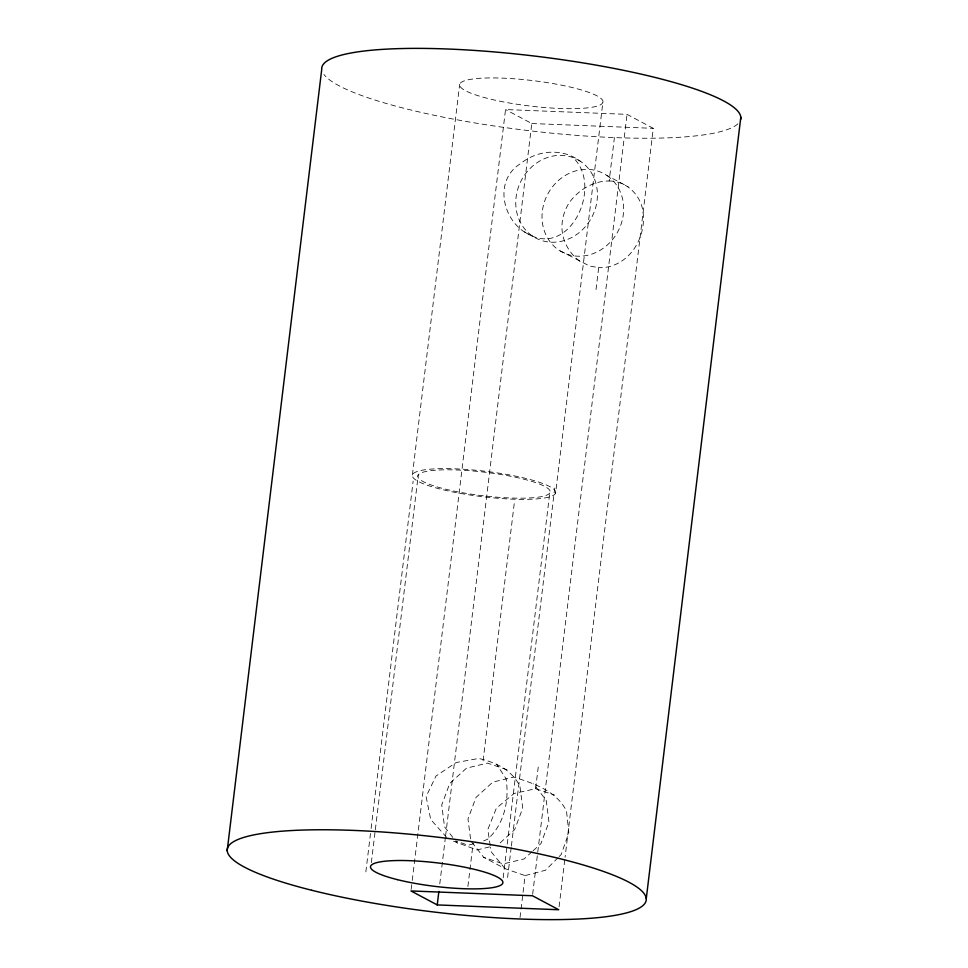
<?xml version="1.0" encoding="UTF-8"?>
<svg xmlns="http://www.w3.org/2000/svg" width="968" height="968" viewBox="0 0 968 968"><rect width="100%" height="100%" fill="white"/><g stroke="black" fill="none" stroke-linecap="round" stroke-linejoin="round"><path stroke-width="0.73" stroke-dasharray="4.84 3.63" d="M412.392 474.961L459.679 84.264M365.844 871.89L370.925 829.975M371.107 828.487L413.13 481.193M371.349 862.633L375.148 831.197M375.33 829.697L418.261 474.925M411.158 889.447L412.065 881.945M412.247 880.444L505.538 109.553L627.034 114.357L653.279 128.333L565.082 857.237M439.774 883.929L445.401 837.441M445.582 835.941L531.795 123.529L505.538 109.553M467.895 886.519L472.602 847.605M483.105 760.788L514.625 500.311M503.178 877.782L549.739 493.075A66.647 11.797 6.9 0 0 457.743 470.012A66.647 11.797 6.9 0 0 444.518 488.913A66.647 11.797 6.9 0 0 549.739 493.075M507.595 877.504L511.213 847.557M511.394 846.068L554.87 486.807M555.608 493.039A72.201 12.79 6.9 0 0 451.306 468.706A72.201 12.79 6.9 0 0 445.086 490.256A72.201 12.79 6.9 0 0 555.608 493.039L602.882 102.342A72.201 12.79 6.9 0 0 498.593 78.009A72.201 12.79 6.9 0 0 492.373 99.559A72.201 12.79 6.9 0 0 602.882 102.342M520.034 917.495L525.104 875.58L545.492 870.256L558.125 857.648M490.219 845.742L487.824 829.479L496.342 808.232L514.093 793.457L535.619 788.751L538.244 767.043M596.022 289.529L598.684 267.616L589.681 266.067L558.705 250.034M580.05 261.408C571.035 254.753 564.707 245.037 562.541 234.002A43.681 41.83 -46.4 0 1 570.261 201.271C579.529 189.353 593.735 180.822 609.162 181.004L614.414 137.589M532.654 894.25L627.034 114.357M559.093 906.738L564.901 858.737M559.153 856.571L561.234 854.417L568.821 832.686L566.498 811.015C556.334 790.808 533.925 783.475 513.742 777.098L492.785 782.108L476.038 797.414L467.98 818.904L470.787 840.829L483.685 857.309L504.994 868.647L525.104 875.58M500.166 842.874L514.673 829.612L522.732 808.123L519.925 786.21C511.769 769.826 495.652 762.312 478.736 758.452L456.073 762.554L435.963 776.07L426.101 796.604L430.7 819.472L446.974 837.744M532.001 851.767L524.184 858.906L503.227 863.916L483.685 857.309M533.114 850.739L540.931 843.6L548.977 822.11L546.182 800.185L533.283 783.717M483.601 840.902L487.473 839.353C504.352 824.288 509.362 800.512 506.107 778.841L496.572 764.163M473.812 843.685L468.222 845.27L456.17 841.059M489.554 846.927L476.982 849.94L453.508 841.228M531.795 123.529L653.279 128.333M609.162 181.004C626.816 180.895 641.457 195.596 643.115 212.851A43.681 34.848 -69.3 0 1 635.988 245.884C628.401 258.94 614.087 268.535 598.684 267.616M535.619 788.751L554.591 795.067M507.026 769.729L487.485 763.111L466.528 768.132L449.781 783.427L441.735 804.916L444.53 826.841L454.67 839.788M580.74 161.547A44.431 39.761 -62 0 0 515.992 198.065A44.431 39.761 -62 0 0 573.044 236.773A44.431 39.761 -62 0 0 580.74 161.547C563.049 147.91 537.627 149.701 520.699 163.519C491.684 181.294 503.457 225.435 532.448 236.047M524.487 231.8C568.688 262.231 604.468 185.989 572.729 157.276M606.984 175.535A44.431 39.761 -62 0 1 599.301 250.76A44.431 39.761 -62 0 1 542.249 212.052A44.431 39.761 -62 0 1 606.984 175.535L628.293 186.872M504.994 868.647L491.091 851.646L490.437 847.218M455.589 840.962L457.428 843.322M737.894 123.807A211.036 37.377 6.9 0 1 528.988 130.668A211.036 37.377 6.9 0 1 323.953 74.488"/><path stroke-width="1.45" d="M227.19 850.715L321.739 69.321A211.036 37.377 6.9 0 1 534.941 56.108A211.036 37.377 6.9 0 1 740.58 119.717M437.233 904.923L410.976 890.947L532.473 895.751L558.73 909.739L437.233 904.923L438.867 891.431M646.261 898.679L740.81 117.285M311.696 890.257A211.036 37.377 6.9 0 0 644.882 903.434A211.036 37.377 6.9 0 0 353.586 830.411A211.036 37.377 6.9 0 0 311.696 890.257M397.243 879.61A66.647 11.797 6.9 0 0 502.452 883.772A66.647 11.797 6.9 0 0 410.468 860.709A66.647 11.797 6.9 0 0 397.243 879.61"/></g></svg>
